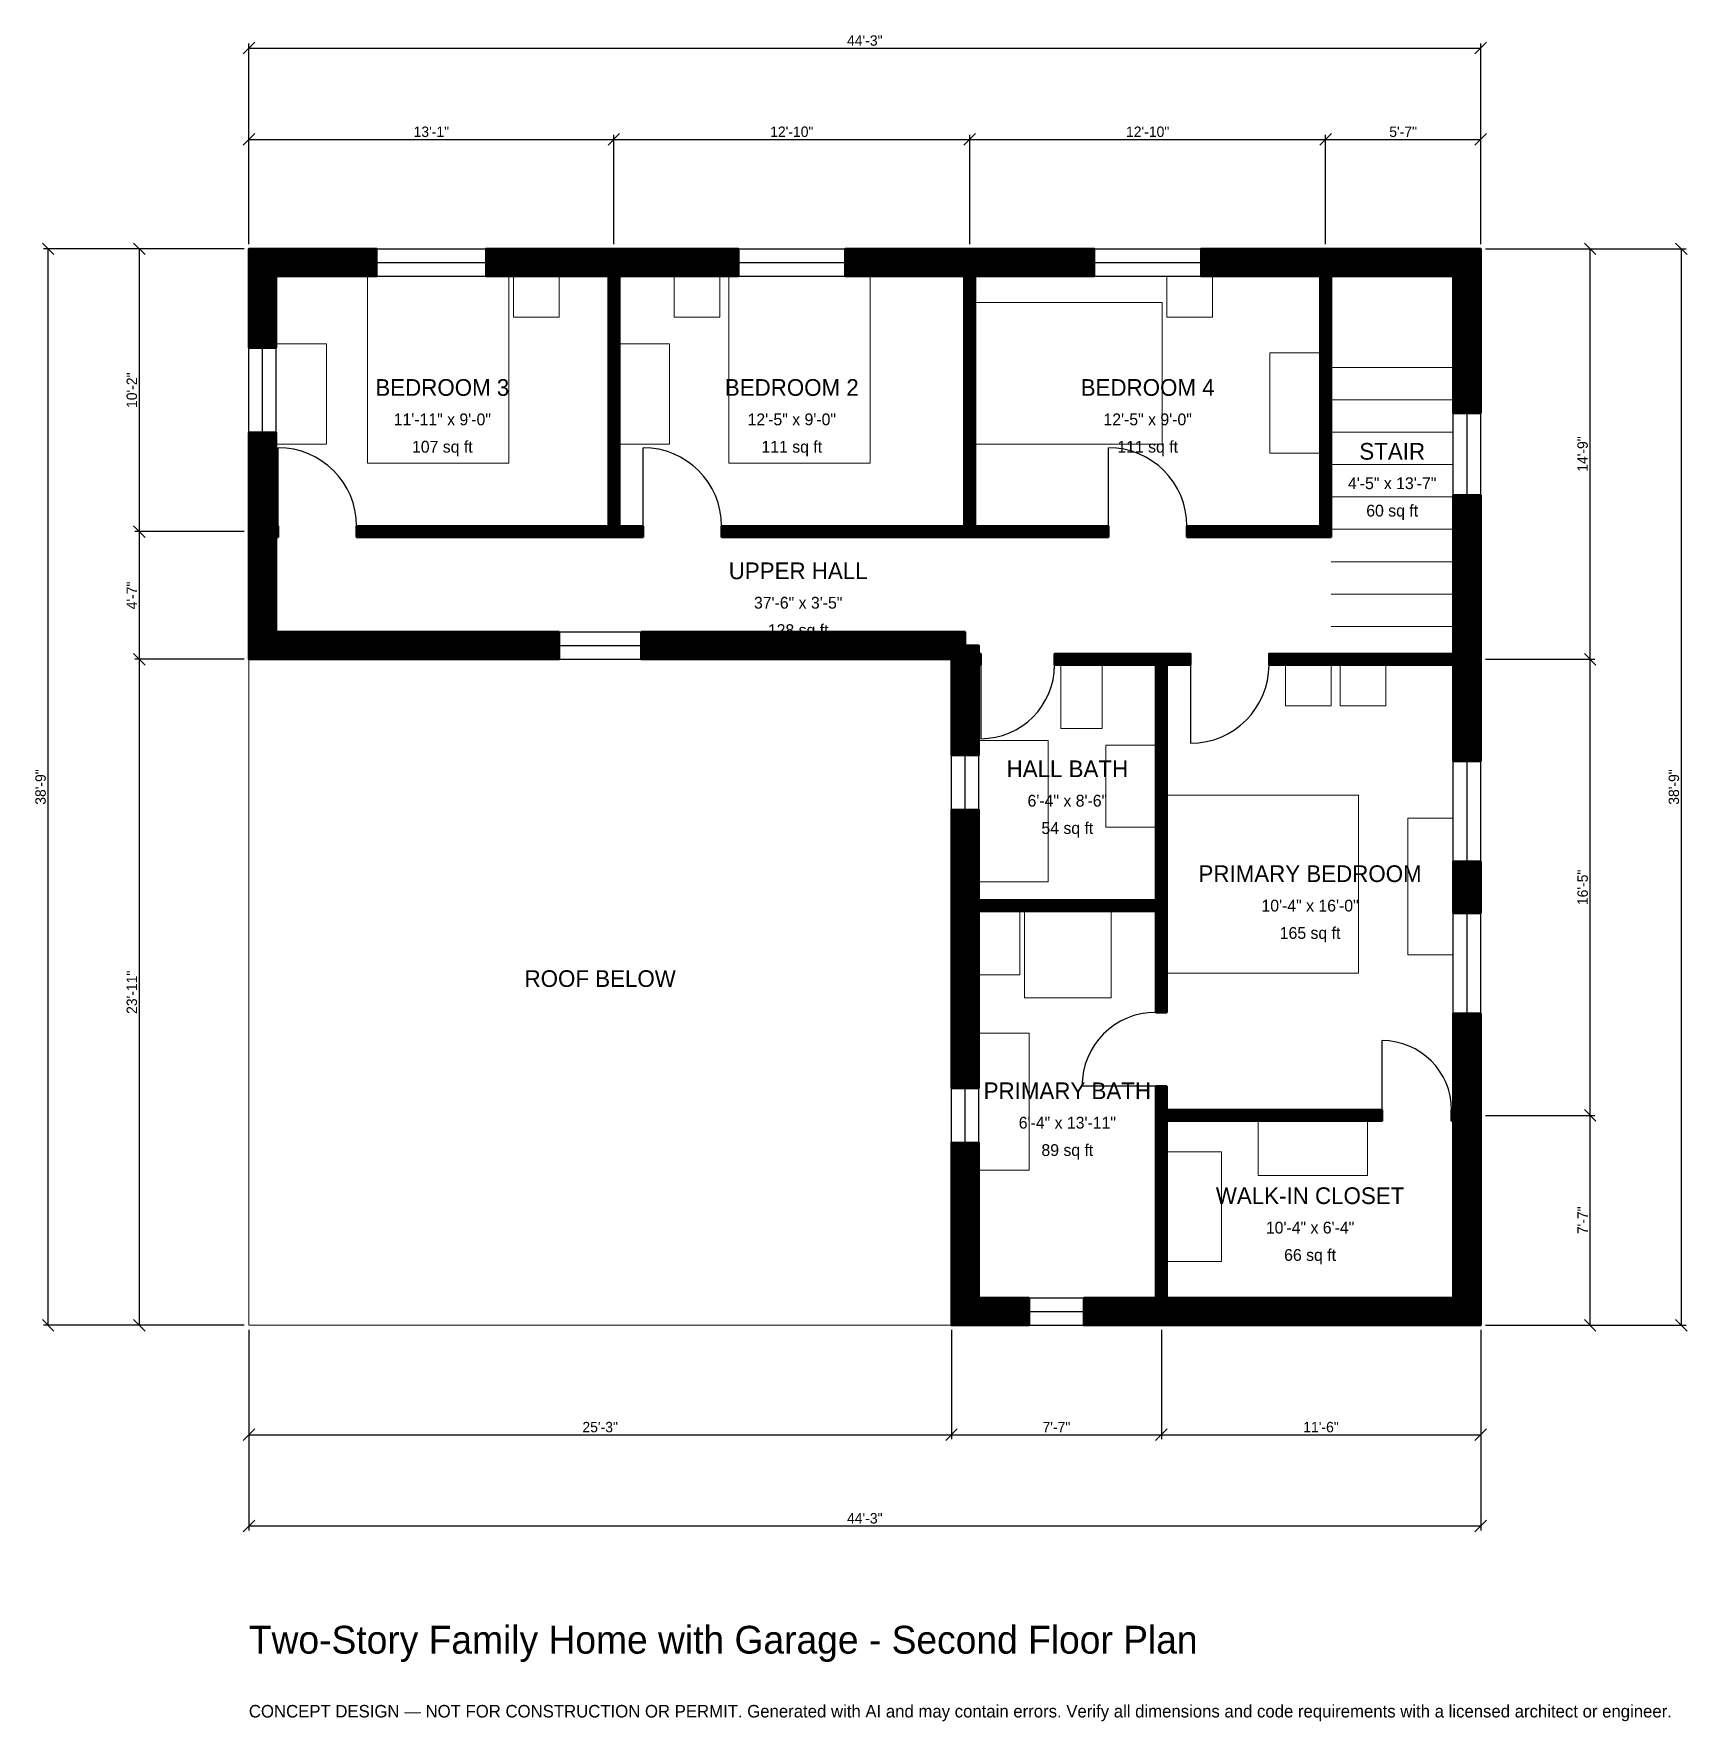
# Model space of a CAD drawing. Header units: inches. Extents: x -93 to 621, y -171 to 557.
import ezdxf
from ezdxf.enums import TextEntityAlignment as Align

# ---------------------------------------------------------------- set-up
doc = ezdxf.new("R2010")
doc.units = ezdxf.units.IN
doc.header["$MEASUREMENT"] = 0
doc.linetypes.add('DASHED', pattern=[0.6, 0.5, -0.1])
for name, color, linetype, lineweight in [('A-ANNO-DIMS', 1, 'Continuous', 13), ('A-ANNO-TEXT', 7, 'Continuous', 18), ('A-AREA-IDEN', 7, 'Continuous', 18), ('A-DOOR', 2, 'Continuous', 25), ('A-FLOR-FIXT', 9, 'Continuous', 13), ('A-FLOR-STRS', 3, 'Continuous', 18), ('A-FURN', 9, 'Continuous', 13), ('A-GLAZ', 4, 'Continuous', 25), ('A-SITE-PAVE', 8, 'Continuous', 13), ('A-WALL', 7, 'Continuous', 50), ('A-WALL-PATT', 8, 'Continuous', 13)]:
    doc.layers.add(name, color=color, linetype=linetype, lineweight=lineweight)
doc.dimstyles.new('PLAN', dxfattribs={"dimtxt": 4.5, "dimasz": 3, "dimexe": 2, "dimexo": 2, "dimgap": 1, "dimtad": 1, "dimdec": 0, "dimlunit": 4, "dimtsz": 2.5, "dimcen": 2.5, "dimclrd": 1, "dimclre": 1, "dimazin": 3, "dimtfac": 1, "dimtmove": 0, "dimatfit": 3})

msp = doc.modelspace()

# ---------------------------------------------------------------- hatches: boundary and pattern name
at = {"layer": 'A-WALL-PATT'}
h = msp.add_hatch(dxfattribs=at)
h.set_pattern_fill('ANSI31', color=8, scale=0.8)
h.paths.add_polyline_path([(303.1496, 0), (303.1496, 11.811), (303.1496, 11.811), (303.1496, 78.7402), (314.9606, 78.7402), (314.9606, 11.811), (336.6142, 11.811), (336.6142, 0), (314.9606, 0), (314.9606, 0), (303.1496, 0), (303.1496, 0), (303.1496, 0)])
h.paths.add_polyline_path([(303.1496, 175.1969), (303.1496, 178.7402), (303.1496, 178.7402), (303.1496, 183.4646), (303.1496, 183.4646), (303.1496, 187.0079), (303.1496, 222.4409), (314.9606, 222.4409), (314.9606, 187.0079), (314.9606, 183.4646), (391.3386, 183.4646), (391.3386, 285.0394), (347.6378, 285.0394), (347.6378, 289.7638), (391.3386, 289.7638), (396.063, 289.7638), (406.2992, 289.7638), (406.2992, 285.0394), (396.063, 285.0394), (396.063, 183.4646), (396.063, 178.7402), (396.063, 135.0394), (391.3386, 135.0394), (391.3386, 178.7402), (314.9606, 178.7402), (314.9606, 175.1969), (314.9606, 102.3622), (303.1496, 102.3622), (303.1496, 175.1969)])
h.paths.add_polyline_path([(303.1496, 285.0394), (303.1496, 285.0394), (303.1496, 287.4015), (300.7874, 287.4015), (300.7874, 287.4016), (169.2913, 287.4016), (169.2913, 299.2126), (309.0551, 299.2126), (309.0551, 293.3071), (314.9606, 293.3071), (314.9606, 289.7638), (315.748, 289.7638), (315.748, 285.0394), (314.9606, 285.0394), (314.9606, 246.063), (303.1496, 246.063), (303.1496, 285.0394)])
h.paths.add_polyline_path([(11.811, 287.4016), (11.811, 287.4015), (0, 287.4015), (0, 287.4016), (0, 287.4016), (0, 299.2126), (0, 299.2126), (0, 336.6142), (0, 340.1575), (0, 340.1575), (0, 344.8819), (0, 344.8819), (0, 348.4252), (0, 385.2362), (11.811, 385.2362), (11.811, 348.4252), (11.811, 344.8819), (12.5984, 344.8819), (12.5984, 340.1575), (11.811, 340.1575), (11.811, 336.6142), (11.811, 299.2126), (133.8583, 299.2126), (133.8583, 287.4016), (11.811, 287.4016)])
h.paths.add_polyline_path([(0, 452.7559), (0, 452.7559), (0, 464.5669), (0, 464.5669), (0, 464.567), (11.811, 464.567), (11.811, 464.5669), (55.1181, 464.5669), (55.1181, 452.7559), (11.811, 452.7559), (11.811, 421.8504), (0, 421.8504), (0, 452.7559)])
h.paths.add_polyline_path([(151.5748, 464.5669), (155.1181, 464.5669), (155.1181, 464.567), (159.8425, 464.567), (159.8425, 464.5669), (163.3858, 464.5669), (211.2205, 464.5669), (211.2205, 452.7559), (163.3858, 452.7559), (159.8425, 452.7559), (159.8425, 344.8819), (170.0787, 344.8819), (170.0787, 340.1575), (159.8425, 340.1575), (155.1181, 340.1575), (46.4567, 340.1575), (46.4567, 344.8819), (155.1181, 344.8819), (155.1181, 452.7559), (151.5748, 452.7559), (102.3622, 452.7559), (102.3622, 464.5669), (151.5748, 464.5669)])
h.paths.add_polyline_path([(305.1181, 464.5669), (308.6614, 464.5669), (308.6614, 464.567), (313.3858, 464.567), (313.3858, 464.5669), (316.9291, 464.5669), (364.7638, 464.5669), (364.7638, 452.7559), (316.9291, 452.7559), (313.3858, 452.7559), (313.3858, 344.8819), (370.8661, 344.8819), (370.8661, 340.1575), (313.3858, 340.1575), (308.6614, 340.1575), (203.937, 340.1575), (203.937, 344.8819), (308.6614, 344.8819), (308.6614, 452.7559), (305.1181, 452.7559), (257.2835, 452.7559), (257.2835, 464.5669), (305.1181, 464.5669)])
h.paths.add_polyline_path([(458.6614, 464.5669), (458.6614, 464.5669), (462.2047, 464.5669), (462.2047, 464.567), (466.9291, 464.567), (466.9291, 464.5669), (519.685, 464.5669), (519.685, 464.567), (531.4961, 464.567), (531.4961, 464.5669), (531.4961, 464.5669), (531.4961, 452.7559), (531.4961, 452.7559), (531.4961, 393.7008), (519.685, 393.7008), (519.685, 452.7559), (470.4724, 452.7559), (470.4724, 452.7559), (466.9291, 452.7559), (466.9291, 344.8819), (466.9291, 340.1575), (462.2047, 340.1575), (404.7244, 340.1575), (404.7244, 344.8819), (462.2047, 344.8819), (462.2047, 452.7559), (410.8268, 452.7559), (410.8268, 464.5669), (458.6614, 464.5669)])
h.paths.add_polyline_path([(531.4961, 293.3071), (531.4961, 289.7638), (531.4961, 289.7638), (531.4961, 285.0394), (531.4961, 285.0394), (531.4961, 281.4961), (531.4961, 243.4383), (519.685, 243.4383), (519.685, 281.4961), (519.685, 285.0394), (466.9291, 285.0394), (462.2047, 285.0394), (440.1575, 285.0394), (440.1575, 289.7638), (462.2047, 289.7638), (466.9291, 289.7638), (519.685, 289.7638), (519.685, 293.3071), (519.685, 358.2677), (531.4961, 358.2677), (531.4961, 293.3071)])
h.paths.add_polyline_path([(531.4961, 177.8215), (519.685, 177.8215), (519.685, 200.1312), (531.4961, 200.1312), (531.4961, 177.8215)])
h.paths.add_polyline_path([(531.4961, 96.4567), (531.4961, 92.9134), (531.4961, 92.9134), (531.4961, 88.189), (531.4961, 88.189), (531.4961, 84.6457), (531.4961, 11.811), (531.4961, 11.811), (531.4961, 0), (531.4961, 0), (531.4961, 0), (519.685, 0), (519.685, 0), (399.6063, 0), (396.063, 0), (396.063, 0), (391.3386, 0), (391.3386, 0), (387.7953, 0), (360.2362, 0), (360.2362, 11.811), (387.7953, 11.811), (391.3386, 11.811), (391.3386, 88.189), (391.3386, 92.9134), (391.3386, 103.1496), (396.063, 103.1496), (396.063, 92.9134), (488.9764, 92.9134), (488.9764, 88.189), (396.063, 88.189), (396.063, 11.811), (399.6063, 11.811), (519.685, 11.811), (519.685, 84.6457), (519.685, 88.189), (518.8976, 88.189), (518.8976, 92.9134), (519.685, 92.9134), (519.685, 96.4567), (519.685, 134.5144), (531.4961, 134.5144), (531.4961, 96.4567)])

# ---------------------------------------------------------------- linework, layer by layer
at = {"layer": 'A-DOOR'}
for p, q in [((12.5984, 344.8819), (12.5984, 378.7402)), ((170.0787, 344.8819), (170.0787, 378.7402)), ((370.8661, 344.8819), (370.8661, 378.7402)), ((315.748, 285.0394), (315.748, 253.1496)), ((406.2992, 285.0394), (406.2992, 251.1811)), ((488.9764, 92.9134), (488.9764, 122.8346)), ((391.3386, 103.1496), (359.4488, 103.1496))]:
    msp.add_line(p, q, dxfattribs=at)
for centre, radius, start, end in [((12.5984, 344.8819), 33.8583, 0, 90), ((170.0787, 344.8819), 33.8583, 0, 90), ((370.8661, 344.8819), 33.8583, 0, 90), ((315.748, 285.0394), 31.8898, 270, 360), ((406.2992, 285.0394), 33.8583, 270, 360), ((391.3386, 103.1496), 31.8898, 90, 180), ((488.9764, 92.9134), 29.9213, 0, 90)]:
    msp.add_arc(centre, radius, start, end, dxfattribs=at)
at = {"layer": 'A-FLOR-FIXT'}
for points in [[(350.3937, 257.4803), (368.1102, 257.4803), (368.1102, 285.0394), (350.3937, 285.0394)], [(314.9606, 191.3386), (344.8819, 191.3386), (344.8819, 252.3622), (314.9606, 252.3622)], [(369.685, 214.9606), (391.3386, 214.9606), (391.3386, 250.3937), (369.685, 250.3937)], [(314.9606, 151.1811), (332.6772, 151.1811), (332.6772, 178.7402), (314.9606, 178.7402)], [(334.6457, 141.3386), (372.0472, 141.3386), (372.0472, 178.7402), (334.6457, 178.7402)], [(314.9606, 66.9291), (336.6142, 66.9291), (336.6142, 125.9843), (314.9606, 125.9843)]]:
    msp.add_lwpolyline(points, close=True, dxfattribs=at)
at = {"layer": 'A-FLOR-STRS'}
for p, q in [((466.9291, 413.3858), (519.685, 413.3858)), ((466.9291, 399.4094), (519.685, 399.4094)), ((466.9291, 385.4331), (519.685, 385.4331)), ((466.9291, 371.4567), (519.685, 371.4567)), ((466.9291, 357.4803), (519.685, 357.4803)), ((466.9291, 343.5039), (519.685, 343.5039)), ((466.9291, 329.5276), (519.685, 329.5276)), ((466.9291, 315.5512), (519.685, 315.5512)), ((466.9291, 301.5748), (519.685, 301.5748))]:
    msp.add_line(p, q, dxfattribs=at)
at = {"layer": 'A-FURN'}
for points in [[(51.1811, 372.0472), (112.2047, 372.0472), (112.2047, 452.7559), (51.1811, 452.7559)], [(114.1732, 435.0394), (133.8583, 435.0394), (133.8583, 452.7559), (114.1732, 452.7559)], [(183.4646, 435.0394), (203.1496, 435.0394), (203.1496, 452.7559), (183.4646, 452.7559)], [(207.0866, 372.0472), (268.1102, 372.0472), (268.1102, 452.7559), (207.0866, 452.7559)], [(396.063, 435.0394), (415.748, 435.0394), (415.748, 452.7559), (396.063, 452.7559)], [(313.3858, 380.315), (394.0945, 380.315), (394.0945, 441.3386), (313.3858, 441.3386)], [(11.811, 380.315), (33.4646, 380.315), (33.4646, 423.622), (11.811, 423.622)], [(159.8425, 380.315), (181.4961, 380.315), (181.4961, 423.622), (159.8425, 423.622)], [(440.5512, 376.378), (462.2047, 376.378), (462.2047, 419.685), (440.5512, 419.685)], [(447.2441, 267.3228), (466.9291, 267.3228), (466.9291, 285.0394), (447.2441, 285.0394)], [(470.8661, 267.3228), (490.5512, 267.3228), (490.5512, 285.0394), (470.8661, 285.0394)], [(396.063, 151.9685), (478.7402, 151.9685), (478.7402, 228.7402), (396.063, 228.7402)], [(500, 159.8425), (519.685, 159.8425), (519.685, 218.8976), (500, 218.8976)], [(435.4331, 64.5669), (482.6772, 64.5669), (482.6772, 88.189), (435.4331, 88.189)], [(396.063, 27.5591), (419.685, 27.5591), (419.685, 74.8031), (396.063, 74.8031)]]:
    msp.add_lwpolyline(points, close=True, dxfattribs=at)
at = {"layer": 'A-GLAZ'}
for p, q in [((55.1181, 464.5669), (102.3622, 464.5669)), ((211.2205, 464.5669), (257.2835, 464.5669)), ((364.7638, 464.5669), (410.8268, 464.5669)), ((55.1181, 458.6614), (102.3622, 458.6614)), ((55.1181, 452.7559), (102.3622, 452.7559)), ((211.2205, 458.6614), (257.2835, 458.6614)), ((211.2205, 452.7559), (257.2835, 452.7559)), ((364.7638, 458.6614), (410.8268, 458.6614)), ((364.7638, 452.7559), (410.8268, 452.7559)), ((0, 385.2362), (0, 421.8504)), ((5.9055, 385.2362), (5.9055, 421.8504)), ((11.811, 385.2362), (11.811, 421.8504)), ((519.685, 358.2677), (519.685, 393.7008)), ((525.5906, 358.2677), (525.5906, 393.7008)), ((531.4961, 358.2677), (531.4961, 393.7008)), ((133.8583, 299.2126), (169.2913, 299.2126)), ((133.8583, 293.3071), (169.2913, 293.3071)), ((133.8583, 287.4016), (169.2913, 287.4016)), ((303.1496, 222.4409), (303.1496, 246.063)), ((309.0551, 222.4409), (309.0551, 246.063)), ((314.9606, 222.4409), (314.9606, 246.063)), ((519.685, 200.1312), (519.685, 243.4383)), ((525.5906, 200.1312), (525.5906, 243.4383)), ((531.4961, 200.1312), (531.4961, 243.4383)), ((519.685, 134.5144), (519.685, 177.8215)), ((525.5906, 134.5144), (525.5906, 177.8215)), ((531.4961, 134.5144), (531.4961, 177.8215)), ((303.1496, 78.7402), (303.1496, 102.3622)), ((309.0551, 78.7402), (309.0551, 102.3622)), ((314.9606, 78.7402), (314.9606, 102.3622)), ((336.6142, 11.811), (360.2362, 11.811)), ((336.6142, 5.9055), (360.2362, 5.9055)), ((336.6142, 0), (360.2362, 0))]:
    msp.add_line(p, q, dxfattribs=at)
at = {"layer": 'A-SITE-PAVE', "linetype": 'DASHED'}
msp.add_lwpolyline([(0, 0), (303.1496, 0), (303.1496, 287.4016), (0, 287.4016)], close=True, dxfattribs=at)
at = {"layer": 'A-WALL'}
for points in [[(0, 452.7559), (0, 452.7559), (0, 464.5669), (0, 464.5669), (0, 464.567), (11.811, 464.567), (11.811, 464.5669), (55.1181, 464.5669), (55.1181, 452.7559), (11.811, 452.7559), (11.811, 421.8504), (0, 421.8504), (0, 452.7559)], [(151.5748, 464.5669), (155.1181, 464.5669), (155.1181, 464.567), (159.8425, 464.567), (159.8425, 464.5669), (163.3858, 464.5669), (211.2205, 464.5669), (211.2205, 452.7559), (163.3858, 452.7559), (159.8425, 452.7559), (159.8425, 344.8819), (170.0787, 344.8819), (170.0787, 340.1575), (159.8425, 340.1575), (155.1181, 340.1575), (46.4567, 340.1575), (46.4567, 344.8819), (155.1181, 344.8819), (155.1181, 452.7559), (151.5748, 452.7559), (102.3622, 452.7559), (102.3622, 464.5669), (151.5748, 464.5669)], [(305.1181, 464.5669), (308.6614, 464.5669), (308.6614, 464.567), (313.3858, 464.567), (313.3858, 464.5669), (316.9291, 464.5669), (364.7638, 464.5669), (364.7638, 452.7559), (316.9291, 452.7559), (313.3858, 452.7559), (313.3858, 344.8819), (370.8661, 344.8819), (370.8661, 340.1575), (313.3858, 340.1575), (308.6614, 340.1575), (203.937, 340.1575), (203.937, 344.8819), (308.6614, 344.8819), (308.6614, 452.7559), (305.1181, 452.7559), (257.2835, 452.7559), (257.2835, 464.5669), (305.1181, 464.5669)], [(458.6614, 464.5669), (458.6614, 464.5669), (462.2047, 464.5669), (462.2047, 464.567), (466.9291, 464.567), (466.9291, 464.5669), (519.685, 464.5669), (519.685, 464.567), (531.4961, 464.567), (531.4961, 464.5669), (531.4961, 464.5669), (531.4961, 452.7559), (531.4961, 452.7559), (531.4961, 393.7008), (519.685, 393.7008), (519.685, 452.7559), (470.4724, 452.7559), (470.4724, 452.7559), (466.9291, 452.7559), (466.9291, 344.8819), (466.9291, 340.1575), (462.2047, 340.1575), (404.7244, 340.1575), (404.7244, 344.8819), (462.2047, 344.8819), (462.2047, 452.7559), (410.8268, 452.7559), (410.8268, 464.5669), (458.6614, 464.5669)], [(11.811, 287.4016), (11.811, 287.4015), (0, 287.4015), (0, 287.4016), (0, 287.4016), (0, 299.2126), (0, 299.2126), (0, 336.6142), (0, 340.1575), (0, 340.1575), (0, 344.8819), (0, 344.8819), (0, 348.4252), (0, 385.2362), (11.811, 385.2362), (11.811, 348.4252), (11.811, 344.8819), (12.5984, 344.8819), (12.5984, 340.1575), (11.811, 340.1575), (11.811, 336.6142), (11.811, 299.2126), (133.8583, 299.2126), (133.8583, 287.4016), (11.811, 287.4016)], [(531.4961, 293.3071), (531.4961, 289.7638), (531.4961, 289.7638), (531.4961, 285.0394), (531.4961, 285.0394), (531.4961, 281.4961), (531.4961, 243.4383), (519.685, 243.4383), (519.685, 281.4961), (519.685, 285.0394), (466.9291, 285.0394), (462.2047, 285.0394), (440.1575, 285.0394), (440.1575, 289.7638), (462.2047, 289.7638), (466.9291, 289.7638), (519.685, 289.7638), (519.685, 293.3071), (519.685, 358.2677), (531.4961, 358.2677), (531.4961, 293.3071)], [(303.1496, 285.0394), (303.1496, 285.0394), (303.1496, 287.4015), (300.7874, 287.4015), (300.7874, 287.4016), (169.2913, 287.4016), (169.2913, 299.2126), (309.0551, 299.2126), (309.0551, 293.3071), (314.9606, 293.3071), (314.9606, 289.7638), (315.748, 289.7638), (315.748, 285.0394), (314.9606, 285.0394), (314.9606, 246.063), (303.1496, 246.063), (303.1496, 285.0394)], [(303.1496, 175.1969), (303.1496, 178.7402), (303.1496, 178.7402), (303.1496, 183.4646), (303.1496, 183.4646), (303.1496, 187.0079), (303.1496, 222.4409), (314.9606, 222.4409), (314.9606, 187.0079), (314.9606, 183.4646), (391.3386, 183.4646), (391.3386, 285.0394), (347.6378, 285.0394), (347.6378, 289.7638), (391.3386, 289.7638), (396.063, 289.7638), (406.2992, 289.7638), (406.2992, 285.0394), (396.063, 285.0394), (396.063, 183.4646), (396.063, 178.7402), (396.063, 135.0394), (391.3386, 135.0394), (391.3386, 178.7402), (314.9606, 178.7402), (314.9606, 175.1969), (314.9606, 102.3622), (303.1496, 102.3622), (303.1496, 175.1969)], [(531.4961, 177.8215), (519.685, 177.8215), (519.685, 200.1312), (531.4961, 200.1312), (531.4961, 177.8215)], [(531.4961, 96.4567), (531.4961, 92.9134), (531.4961, 92.9134), (531.4961, 88.189), (531.4961, 88.189), (531.4961, 84.6457), (531.4961, 11.811), (531.4961, 11.811), (531.4961, 0), (531.4961, 0), (531.4961, 0), (519.685, 0), (519.685, 0), (399.6063, 0), (396.063, 0), (396.063, 0), (391.3386, 0), (391.3386, 0), (387.7953, 0), (360.2362, 0), (360.2362, 11.811), (387.7953, 11.811), (391.3386, 11.811), (391.3386, 88.189), (391.3386, 92.9134), (391.3386, 103.1496), (396.063, 103.1496), (396.063, 92.9134), (488.9764, 92.9134), (488.9764, 88.189), (396.063, 88.189), (396.063, 11.811), (399.6063, 11.811), (519.685, 11.811), (519.685, 84.6457), (519.685, 88.189), (518.8976, 88.189), (518.8976, 92.9134), (519.685, 92.9134), (519.685, 96.4567), (519.685, 134.5144), (531.4961, 134.5144), (531.4961, 96.4567)], [(303.1496, 0), (303.1496, 11.811), (303.1496, 11.811), (303.1496, 78.7402), (314.9606, 78.7402), (314.9606, 11.811), (336.6142, 11.811), (336.6142, 0), (314.9606, 0), (314.9606, 0), (303.1496, 0), (303.1496, 0), (303.1496, 0)]]:
    msp.add_lwpolyline(points, close=True, dxfattribs=at)

# ---------------------------------------------------------------- texts
at = {"layer": 'A-ANNO-TEXT'}
for s, height, p in [('Two-Story Family Home with Garage - Second Floor Plan', 12, (0, -141.7323)), ('CONCEPT DESIGN — NOT FOR CONSTRUCTION OR PERMIT. Generated with AI and may contain errors. Verify all dimensions and code requirements with a licensed architect or engineer.', 5.4, (0, -169.2913))]:
    msp.add_text(s, height=height, dxfattribs=at).set_placement(p)
at = {"layer": 'A-AREA-IDEN'}
for s, height, p in [('BEDROOM 3', 7.2, (83.4646, 404.7244)), ('BEDROOM 2', 7.2, (234.252, 404.7244)), ('BEDROOM 4', 7.2, (387.7953, 404.7244)), ('11\'-11" x 9\'-0"', 5.1, (83.4646, 390.9449)), ('12\'-5" x 9\'-0"', 5.1, (234.252, 390.9449)), ('12\'-5" x 9\'-0"', 5.1, (387.7953, 390.9449)), ('107 sq ft', 5.1, (83.4646, 379.1339)), ('111 sq ft', 5.1, (234.252, 379.1339)), ('111 sq ft', 5.1, (387.7953, 379.1339)), ('STAIR', 7.2, (493.3071, 377.1654)), ('4\'-5" x 13\'-7"', 5.1, (493.3071, 363.3858)), ('60 sq ft', 5.1, (493.3071, 351.5748)), ('UPPER HALL', 7.2, (237.0079, 325.5906)), ('37\'-6" x 3\'-5"', 5.1, (237.0079, 311.811)), ('128 sq ft', 5.1, (237.0079, 300)), ('HALL BATH', 7.2, (353.1496, 240.1575)), ('6\'-4" x 8\'-6"', 5.1, (353.1496, 226.378)), ('54 sq ft', 5.1, (353.1496, 214.5669)), ('PRIMARY BEDROOM', 7.2, (457.874, 194.8819)), ('10\'-4" x 16\'-0"', 5.1, (457.874, 181.1024)), ('165 sq ft', 5.1, (457.874, 169.2913)), ('ROOF BELOW', 7.2, (151.5748, 149.6063)), ('PRIMARY BATH', 7.2, (353.1496, 101.1811)), ('6\'-4" x 13\'-11"', 5.1, (353.1496, 87.4016)), ('89 sq ft', 5.1, (353.1496, 75.5906)), ('WALK-IN CLOSET', 7.2, (457.874, 55.9055)), ('10\'-4" x 6\'-4"', 5.1, (457.874, 42.126)), ('66 sq ft', 5.1, (457.874, 30.315))]:
    msp.add_text(s, height=height, dxfattribs=at).set_placement(p, align=Align.MIDDLE_CENTER)

# ---------------------------------------------------------------- dimensions: what is measured, and where the dimension line sits
at = {"layer": 'A-ANNO-DIMS'}
for base, p1, p2, text in [((0, 551.1811), (0, 464.5669), (531.4961, 464.5669), '44\'-3"'), ((0, 511.811), (0, 464.5669), (157.4803, 464.5669), '13\'-1"'), ((157.4803, 511.811), (157.4803, 464.5669), (311.0236, 464.5669), '12\'-10"'), ((311.0236, 511.811), (311.0236, 464.5669), (464.5669, 464.5669), '12\'-10"'), ((464.5669, 511.811), (464.5669, 464.5669), (531.4961, 464.5669), '5\'-7"'), ((0, -47.2441), (0, 0), (303.1496, 0), '25\'-3"'), ((0, -86.6142), (0, 0), (531.4961, 0), '44\'-3"'), ((303.1496, -47.2441), (303.1496, 0), (393.7008, 0), '7\'-7"'), ((393.7008, -47.2441), (393.7008, 0), (531.4961, 0), '11\'-6"')]:
    msp.add_linear_dim(base=base, p1=p1, p2=p2, text=text, dimstyle='PLAN', dxfattribs=at).render()
for base, p1, p2, text in [((-86.6142, 0), (0, 0), (0, 464.5669), '38\'-9"'), ((-47.2441, 342.5197), (0, 342.5197), (0, 464.5669), '10\'-2"'), ((578.7402, 287.4016), (531.4961, 287.4016), (531.4961, 464.5669), '14\'-9"'), ((618.1102, 0), (531.4961, 0), (531.4961, 464.5669), '38\'-9"'), ((-47.2441, 287.4016), (0, 287.4016), (0, 342.5197), '4\'-7"'), ((-47.2441, 0), (0, 0), (0, 287.4016), '23\'-11"'), ((578.7402, 90.5512), (531.4961, 90.5512), (531.4961, 287.4016), '16\'-5"'), ((578.7402, 0), (531.4961, 0), (531.4961, 90.5512), '7\'-7"')]:
    msp.add_linear_dim(base=base, p1=p1, p2=p2, angle=90, text=text, dimstyle='PLAN', dxfattribs=at).render()

doc.saveas('drawing.dxf')
